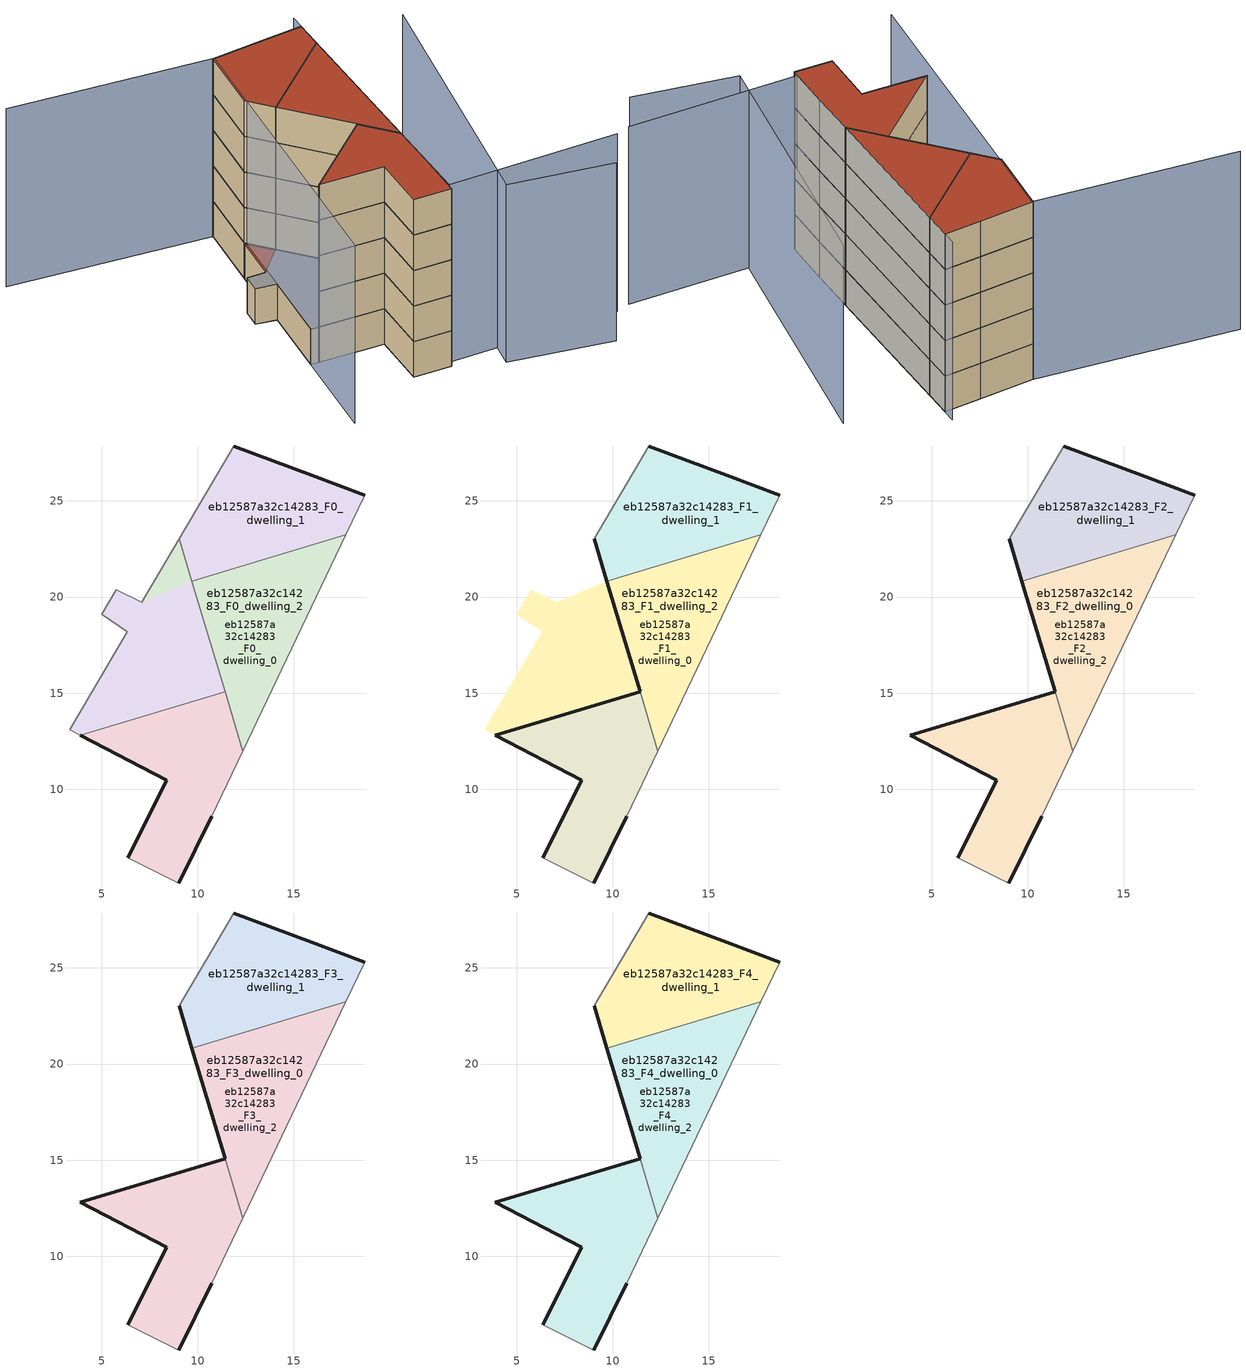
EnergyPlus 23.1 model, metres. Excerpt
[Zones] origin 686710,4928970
eb12587a32c14283_F0_dwelling_0
 floor ground (EU_floor_Construction): 9,5.12 10.74,8.61 12.35,11.99 11.43,15.07 3.89,12.8 8.38,10.46 6.36,6.43 z0; 12.35,11.99 17.71,23.23 9.7,20.82 z0; 9.7,20.82 9.04,23.03 7.08,19.72 z0
 wall adiabatic (EU_wall_Construction): 17.71,23.23 12.35,11.99 z0:3
 wall to eb12587a32c14283_F0_dwelling_1 (EU_wall_Construction): 9.7,20.82 17.71,23.23 z0:3
 wall to eb12587a32c14283_F0_dwelling_3 (EU_wall_Construction): 11.43,15.07 9.7,20.82 z0:3
 wall to eb12587a32c14283_F0_dwelling_2 (EU_wall_Construction): 12.35,11.99 11.43,15.07 z0:3
eb12587a32c14283_F0_dwelling_1
 floor ground (EU_floor_Construction): 17.71,23.23 18.69,25.29 15.94,26.33 11.88,27.86 9.03,23.03 9.7,20.82 z0; 11.43,15.07 9.03,23.03 7.08,19.72 5.75,20.38 5.01,19.11 6.34,18.21 3.34,13.08 3.89,12.8 z0
 wall outside (EU_wall_Construction): 11.88,27.86 15.94,26.33 18.69,25.29 z0:3
 wall adiabatic (EU_wall_Construction): 9.04,23.03 11.88,27.86 / 18.69,25.29 17.71,23.23 z0:3
 wall to eb12587a32c14283_F0_dwelling_3 (EU_wall_Construction): 9.7,20.82 9.03,23.03 z0:3
 ceiling adiabatic (EU_floor_Construction): 9.7,20.82 11.43,15.07 3.89,12.8 3.34,13.08 6.34,18.21 5.01,19.11 5.75,20.38 7.08,19.72 z3
 roof outside (EU_floor_Construction): 9.03,23.03 11.43,15.07 9.7,20.82 7.08,19.72 z3
eb12587a32c14283_F0_dwelling_2
 floor ground (EU_floor_Construction): 12.35,11.99 17.71,23.23 9.7,20.82 z0; 9,5.12 10.74,8.61 12.35,11.99 11.43,15.07 3.89,12.8 8.38,10.46 6.36,6.43 z0
 wall outside (EU_wall_Construction): 6.36,6.43 8.38,10.46 3.89,12.8 / 10.74,8.61 9,5.12 z0:3
 wall adiabatic (EU_wall_Construction): 9,5.12 6.36,6.43 / 12.35,11.99 10.74,8.61 z0:3
 wall to eb12587a32c14283_F0_dwelling_3 (EU_wall_Construction): 3.89,12.8 11.43,15.07 z0:3
eb12587a32c14283_F0_dwelling_3
 floor ground (EU_floor_Construction): 12.35,11.99 17.71,23.23 9.7,20.82 z0; 11.43,15.07 9.7,20.82 7.08,19.72 5.75,20.38 5.01,19.11 6.34,18.21 3.34,13.08 3.89,12.8 z0; 17.71,23.23 18.69,25.29 15.94,26.33 11.88,27.86 9.04,23.03 9.7,20.82 z0; 9.7,20.82 9.03,23.03 7.08,19.72 z0
 wall adiabatic (EU_wall_Construction): 3.89,12.8 3.34,13.08 6.34,18.21 5.01,19.11 5.75,20.38 7.08,19.72 9.04,23.03 z0:3
 ceiling adiabatic (EU_roof_Construction): 9.7,20.82 11.43,15.07 3.89,12.8 3.34,13.08 6.34,18.21 5.01,19.11 5.75,20.38 7.08,19.72 z3; 17.71,23.23 12.35,11.99 9.7,20.82 z3; 18.69,25.29 17.71,23.23 9.7,20.82 9.04,23.03 11.88,27.86 15.94,26.33 z3
 roof outside (EU_roof_Construction): 9.04,23.03 9.7,20.82 7.08,19.72 z3
eb12587a32c14283_F1_dwelling_0
 floor to eb12587a32c14283_F0_dwelling_0 (EU_floor_Construction): 12.35,11.99 17.71,23.23 9.7,20.82 z3; 11.43,15.07 9.7,20.82 7.08,19.72 5.75,20.38 5.01,19.11 6.34,18.21 3.34,13.08 3.89,12.8 z3
 floor adiabatic (EU_floor_Construction): 9,5.12 10.74,8.61 12.35,11.99 11.43,15.07 3.89,12.8 8.38,10.46 6.36,6.43 z3
 wall outside (EU_wall_Construction): 11.43,15.07 9.7,20.82 z3:6
 wall adiabatic (EU_wall_Construction): 17.71,23.23 12.35,11.99 z3:6
 wall to eb12587a32c14283_F1_dwelling_1 (EU_wall_Construction): 9.7,20.82 17.71,23.23 z3:6
 wall to eb12587a32c14283_F1_dwelling_2 (EU_wall_Construction): 12.35,11.99 11.43,15.07 z3:6
eb12587a32c14283_F1_dwelling_1
 floor to eb12587a32c14283_F0_dwelling_1 (EU_floor_Construction): 17.71,23.23 18.69,25.29 15.94,26.33 11.88,27.86 9.03,23.03 9.7,20.82 z3
 wall outside (EU_wall_Construction): 9.7,20.82 9.04,23.03 / 11.88,27.86 15.94,26.33 18.69,25.29 z3:6
 wall adiabatic (EU_wall_Construction): 9.04,23.03 11.88,27.86 / 18.69,25.29 17.71,23.23 z3:6
eb12587a32c14283_F1_dwelling_2
 floor to eb12587a32c14283_F0_dwelling_2 (EU_floor_Construction): 12.35,11.99 17.71,23.23 9.7,20.82 z3; 9,5.12 10.74,8.61 12.35,11.99 11.43,15.07 3.89,12.8 8.38,10.46 6.36,6.43 z3
 wall outside (EU_wall_Construction): 6.36,6.43 8.38,10.46 3.89,12.8 11.43,15.07 / 10.74,8.61 9,5.12 z3:6
 wall adiabatic (EU_wall_Construction): 9,5.12 6.36,6.43 / 12.35,11.99 10.74,8.61 z3:6
eb12587a32c14283_F2_dwelling_0
 floor adiabatic (EU_floor_Construction): 12.35,11.99 17.71,23.23 9.7,20.82 z6; 9,5.12 10.74,8.61 12.35,11.99 11.43,15.07 3.89,12.8 8.38,10.46 6.36,6.43 z6
 wall outside (EU_wall_Construction): 11.43,15.07 9.7,20.82 z6:9
 wall adiabatic (EU_wall_Construction): 17.71,23.23 12.35,11.99 z6:9
 wall to eb12587a32c14283_F2_dwelling_1 (EU_wall_Construction): 9.7,20.82 17.71,23.23 z6:9
 wall to eb12587a32c14283_F2_dwelling_2 (EU_wall_Construction): 12.35,11.99 11.43,15.07 z6:9
eb12587a32c14283_F2_dwelling_1
 floor to eb12587a32c14283_F1_dwelling_1 (EU_floor_Construction): 17.71,23.23 18.69,25.29 15.94,26.33 11.88,27.86 9.03,23.03 9.7,20.82 z6
 wall outside (EU_wall_Construction): 9.7,20.82 9.04,23.03 / 11.88,27.86 15.94,26.33 18.69,25.29 z6:9
 wall adiabatic (EU_wall_Construction): 9.04,23.03 11.88,27.86 / 18.69,25.29 17.71,23.23 z6:9
eb12587a32c14283_F2_dwelling_2
 floor to eb12587a32c14283_F1_dwelling_2 (EU_floor_Construction): 12.35,11.99 17.71,23.23 9.7,20.82 z6; 9,5.12 10.74,8.61 12.35,11.99 11.43,15.07 3.89,12.8 8.38,10.46 6.36,6.43 z6
 wall outside (EU_wall_Construction): 6.36,6.43 8.38,10.46 3.89,12.8 11.43,15.07 / 10.74,8.61 9,5.12 z6:9
 wall adiabatic (EU_wall_Construction): 9,5.12 6.36,6.43 / 12.35,11.99 10.74,8.61 z6:9
eb12587a32c14283_F3_dwelling_0
 floor adiabatic (EU_floor_Construction): 12.35,11.99 17.71,23.23 9.7,20.82 z9; 9,5.12 10.74,8.61 12.35,11.99 11.43,15.07 3.89,12.8 8.38,10.46 6.36,6.43 z9
 wall outside (EU_wall_Construction): 11.43,15.07 9.7,20.82 z9:12
 wall adiabatic (EU_wall_Construction): 17.71,23.23 12.35,11.99 z9:12
 wall to eb12587a32c14283_F3_dwelling_1 (EU_wall_Construction): 9.7,20.82 17.71,23.23 z9:12
 wall to eb12587a32c14283_F3_dwelling_2 (EU_wall_Construction): 12.35,11.99 11.43,15.07 z9:12
eb12587a32c14283_F3_dwelling_1
 floor to eb12587a32c14283_F2_dwelling_1 (EU_floor_Construction): 17.71,23.23 18.69,25.29 15.94,26.33 11.88,27.86 9.03,23.03 9.7,20.82 z9
 wall outside (EU_wall_Construction): 9.7,20.82 9.04,23.03 / 11.88,27.86 15.94,26.33 18.69,25.29 z9:12
 wall adiabatic (EU_wall_Construction): 9.04,23.03 11.88,27.86 / 18.69,25.29 17.71,23.23 z9:12
eb12587a32c14283_F3_dwelling_2
 floor to eb12587a32c14283_F2_dwelling_2 (EU_floor_Construction): 12.35,11.99 17.71,23.23 9.7,20.82 z9; 9,5.12 10.74,8.61 12.35,11.99 11.43,15.07 3.89,12.8 8.38,10.46 6.36,6.43 z9
 wall outside (EU_wall_Construction): 6.36,6.43 8.38,10.46 3.89,12.8 11.43,15.07 / 10.74,8.61 9,5.12 z9:12
 wall adiabatic (EU_wall_Construction): 9,5.12 6.36,6.43 / 12.35,11.99 10.74,8.61 z9:12
eb12587a32c14283_F4_dwelling_0
 floor adiabatic (EU_floor_Construction): 12.35,11.99 17.71,23.23 9.7,20.82 z12; 9,5.12 10.74,8.61 12.35,11.99 11.43,15.07 3.89,12.8 8.38,10.46 6.36,6.43 z12
 wall outside (EU_wall_Construction): 11.43,15.07 9.7,20.82 z12:15
 wall adiabatic (EU_wall_Construction): 17.71,23.23 12.35,11.99 z12:15
 wall to eb12587a32c14283_F4_dwelling_1 (EU_wall_Construction): 9.7,20.82 17.71,23.23 z12:15
 wall to eb12587a32c14283_F4_dwelling_2 (EU_wall_Construction): 12.35,11.99 11.43,15.07 z12:15
 roof outside (EU_roof_Construction): 11.43,15.07 12.35,11.99 10.74,8.61 9,5.12 6.36,6.43 8.38,10.46 3.89,12.8 z15; 17.71,23.23 12.35,11.99 9.7,20.82 z15
eb12587a32c14283_F4_dwelling_1
 floor to eb12587a32c14283_F3_dwelling_1 (EU_floor_Construction): 17.71,23.23 18.69,25.29 15.94,26.33 11.88,27.86 9.03,23.03 9.7,20.82 z12
 wall outside (EU_wall_Construction): 9.7,20.82 9.04,23.03 / 11.88,27.86 15.94,26.33 18.69,25.29 z12:15
 wall adiabatic (EU_wall_Construction): 9.04,23.03 11.88,27.86 / 18.69,25.29 17.71,23.23 z12:15
 roof outside (EU_roof_Construction): 18.69,25.29 17.71,23.23 9.7,20.82 9.04,23.03 11.88,27.86 15.94,26.33 z15
eb12587a32c14283_F4_dwelling_2
 floor to eb12587a32c14283_F3_dwelling_2 (EU_floor_Construction): 12.35,11.99 17.71,23.23 9.7,20.82 z12; 9,5.12 10.74,8.61 12.35,11.99 11.43,15.07 3.89,12.8 8.38,10.46 6.36,6.43 z12
 wall outside (EU_wall_Construction): 6.36,6.43 8.38,10.46 3.89,12.8 11.43,15.07 / 10.74,8.61 9,5.12 z12:15
 wall adiabatic (EU_wall_Construction): 9,5.12 6.36,6.43 / 12.35,11.99 10.74,8.61 z12:15
 roof outside (EU_roof_Construction): 11.43,15.07 12.35,11.99 10.74,8.61 9,5.12 6.36,6.43 8.38,10.46 3.89,12.8 z15; 17.71,23.23 12.35,11.99 9.7,20.82 z15
shading: 18.31,-2.19 11.65,2.36 / 11.65,2.36 24.01,20.44 / 21.2,-0.12 9.29,5.56 / 9.29,5.56 19.15,26.26 / -1.58,35.74 11.97,27.8 / 11.97,27.8 -0.57,6.4 z0:15
[Building]
EU S2 Campaign: North Axis=0; Terrain=City; Solar Distribution=FullExterior
[Site:Location]
Bologna: Latitude=44.5; Longitude=11.25; Time Zone=1; Elevation=37
[SizingPeriod:WeatherFileDays]
AnnualSizingPeriod: Begin Month=1; Begin Day of Month=1; End Month=12; End Day of Month=31; Day of Week for Start Day=Monday; Use Weather File Daylight Saving Period=No; Use Weather File Rain and Snow Indicators=No
[MATERIAL]
EU_InternalMass_Material: Roughness=MediumRough; Thickness=0.1; Conductivity=1; Density=1800; Specific Heat=900; Thermal Absorptance=0.9; Solar Absorptance=0.7; Visible Absorptance=0.7
[MATERIAL:NOMASS] Roughness=MediumRough; Thermal Absorptance=0.9; Solar Absorptance=0.7; Visible Absorptance=0.7
Name | Thermal Resistance
EU_wall_NoMass | 0.905828
EU_roof_NoMass | 0.37593
EU_floor_NoMass | 0.67114
[CONSTRUCTION]
EU_wall_Construction: EU_wall_NoMass
EU_roof_Construction: EU_roof_NoMass
EU_floor_Construction: EU_floor_NoMass
EU_InternalMass_Construction: EU_InternalMass_Material
[ZONE] Type=1; Multiplier=1; Ceiling Height=autocalculate; Floor Area=autocalculate; Part of Total Floor Area=Yes
Name | Volume
eb12587a32c14283_F0_dwelling_0 | 241.279
eb12587a32c14283_F1_dwelling_0 | 337.523
eb12587a32c14283_F2_dwelling_0; eb12587a32c14283_F3_dwelling_0; eb12587a32c14283_F4_dwelling_0; eb12587a32c14283_F0_dwelling_2; eb12587a32c14283_F1_dwelling_2; eb12587a32c14283_F2_dwelling_2; eb12587a32c14283_F3_dwelling_2; eb12587a32c14283_F4_dwelling_2 | 231.535
eb12587a32c14283_F0_dwelling_1 | 231.527
eb12587a32c14283_F1_dwelling_1; eb12587a32c14283_F2_dwelling_1; eb12587a32c14283_F3_dwelling_1; eb12587a32c14283_F4_dwelling_1 | 115.77
eb12587a32c14283_F0_dwelling_3 | 347.281
[INTERNALMASS] Construction=EU_InternalMass_Construction
Name | Zone or ZoneList | Surface Area
eb12587a32c14283_F0_dwelling_0_EU_InternalMass | eb12587a32c14283_F0_dwelling_0 | 38.5908
eb12587a32c14283_F0_dwelling_1_EU_InternalMass | eb12587a32c14283_F0_dwelling_1 | 38.5902
eb12587a32c14283_F0_dwelling_2_EU_InternalMass | eb12587a32c14283_F0_dwelling_2 | 38.5878
eb12587a32c14283_F0_dwelling_3_EU_InternalMass | eb12587a32c14283_F0_dwelling_3 | 38.5856
eb12587a32c14283_F1_dwelling_0_EU_InternalMass | eb12587a32c14283_F1_dwelling_0 | 51.4502
eb12587a32c14283_F1_dwelling_1_EU_InternalMass | eb12587a32c14283_F1_dwelling_1 | 51.4503
eb12587a32c14283_F1_dwelling_2_EU_InternalMass | eb12587a32c14283_F1_dwelling_2 | 51.4526
eb12587a32c14283_F2_dwelling_0_EU_InternalMass | eb12587a32c14283_F2_dwelling_0 | 51.4502
eb12587a32c14283_F2_dwelling_1_EU_InternalMass | eb12587a32c14283_F2_dwelling_1 | 51.4503
eb12587a32c14283_F2_dwelling_2_EU_InternalMass | eb12587a32c14283_F2_dwelling_2 | 51.4526
eb12587a32c14283_F3_dwelling_0_EU_InternalMass | eb12587a32c14283_F3_dwelling_0 | 51.4502
eb12587a32c14283_F3_dwelling_1_EU_InternalMass | eb12587a32c14283_F3_dwelling_1 | 51.4503
eb12587a32c14283_F3_dwelling_2_EU_InternalMass | eb12587a32c14283_F3_dwelling_2 | 51.4526
eb12587a32c14283_F4_dwelling_0_EU_InternalMass | eb12587a32c14283_F4_dwelling_0 | 51.4502
eb12587a32c14283_F4_dwelling_1_EU_InternalMass | eb12587a32c14283_F4_dwelling_1 | 51.4503
eb12587a32c14283_F4_dwelling_2_EU_InternalMass | eb12587a32c14283_F4_dwelling_2 | 51.4526
[OTHEREQUIPMENT] Fuel Type=Electricity; Design Level Calculation Method=Watts/Area; Power per Zone Floor Area=1; Fraction Latent=0; Fraction Radiant=0; Fraction Lost=0; Carbon Dioxide Generation Rate=0; EndUse Subcategory=EU_Step8_InternalGains
Name | Zone or ZoneList or Space or SpaceList | Schedule
EU_Step8_InternalGain_eb12587a32c14283_F0_dwelling_0_f000 | eb12587a32c14283_F0_dwelling_0 | EU_Step8_GainSchedule_eb12587a32c14283_F0_dwelling_0_f000
EU_Step8_InternalGain_eb12587a32c14283_F0_dwelling_1_f000 | eb12587a32c14283_F0_dwelling_1 | EU_Step8_GainSchedule_eb12587a32c14283_F0_dwelling_1_f000
EU_Step8_InternalGain_eb12587a32c14283_F0_dwelling_2_f000 | eb12587a32c14283_F0_dwelling_2 | EU_Step8_GainSchedule_eb12587a32c14283_F0_dwelling_2_f000
EU_Step8_InternalGain_eb12587a32c14283_F0_dwelling_3_f000 | eb12587a32c14283_F0_dwelling_3 | EU_Step8_GainSchedule_eb12587a32c14283_F0_dwelling_3_f000
EU_Step8_InternalGain_eb12587a32c14283_F1_dwelling_0_f000 | eb12587a32c14283_F1_dwelling_0 | EU_Step8_GainSchedule_eb12587a32c14283_F1_dwelling_0_f000
EU_Step8_InternalGain_eb12587a32c14283_F1_dwelling_1_f000 | eb12587a32c14283_F1_dwelling_1 | EU_Step8_GainSchedule_eb12587a32c14283_F1_dwelling_1_f000
EU_Step8_InternalGain_eb12587a32c14283_F1_dwelling_2_f000 | eb12587a32c14283_F1_dwelling_2 | EU_Step8_GainSchedule_eb12587a32c14283_F1_dwelling_2_f000
EU_Step8_InternalGain_eb12587a32c14283_F2_dwelling_0_f000 | eb12587a32c14283_F2_dwelling_0 | EU_Step8_GainSchedule_eb12587a32c14283_F2_dwelling_0_f000
EU_Step8_InternalGain_eb12587a32c14283_F2_dwelling_1_f000 | eb12587a32c14283_F2_dwelling_1 | EU_Step8_GainSchedule_eb12587a32c14283_F2_dwelling_1_f000
EU_Step8_InternalGain_eb12587a32c14283_F2_dwelling_2_f000 | eb12587a32c14283_F2_dwelling_2 | EU_Step8_GainSchedule_eb12587a32c14283_F2_dwelling_2_f000
EU_Step8_InternalGain_eb12587a32c14283_F3_dwelling_0_f000 | eb12587a32c14283_F3_dwelling_0 | EU_Step8_GainSchedule_eb12587a32c14283_F3_dwelling_0_f000
EU_Step8_InternalGain_eb12587a32c14283_F3_dwelling_1_f000 | eb12587a32c14283_F3_dwelling_1 | EU_Step8_GainSchedule_eb12587a32c14283_F3_dwelling_1_f000
EU_Step8_InternalGain_eb12587a32c14283_F3_dwelling_2_f000 | eb12587a32c14283_F3_dwelling_2 | EU_Step8_GainSchedule_eb12587a32c14283_F3_dwelling_2_f000
EU_Step8_InternalGain_eb12587a32c14283_F4_dwelling_0_f000 | eb12587a32c14283_F4_dwelling_0 | EU_Step8_GainSchedule_eb12587a32c14283_F4_dwelling_0_f000
EU_Step8_InternalGain_eb12587a32c14283_F4_dwelling_1_f000 | eb12587a32c14283_F4_dwelling_1 | EU_Step8_GainSchedule_eb12587a32c14283_F4_dwelling_1_f000
EU_Step8_InternalGain_eb12587a32c14283_F4_dwelling_2_f000 | eb12587a32c14283_F4_dwelling_2 | EU_Step8_GainSchedule_eb12587a32c14283_F4_dwelling_2_f000
[ZONEVENTILATION:DESIGNFLOWRATE] Schedule=EU_AlwaysOn; Design Flow Rate Calculation Method=AirChanges/Hour; Air Changes per Hour=0.73129; Ventilation Type=Natural; Fan Pressure Rise=0; Fan Total Efficiency=1; Constant Term Coefficient=1; Temperature Term Coefficient=0; Velocity Term Coefficient=0; Velocity Squared Term Coefficient=0; Minimum Indoor Temperature=-100; Maximum Indoor Temperature=100; Delta Temperature=-100; Minimum Outdoor Temperature=-100; Maximum Outdoor Temperature=100; Maximum Wind Speed=40
Name | Zone or ZoneList or Space or SpaceList
EU_ConstantAir_eb12587a32c14283_F0_dwelling_0 | eb12587a32c14283_F0_dwelling_0
EU_ConstantAir_eb12587a32c14283_F0_dwelling_1 | eb12587a32c14283_F0_dwelling_1
EU_ConstantAir_eb12587a32c14283_F0_dwelling_2 | eb12587a32c14283_F0_dwelling_2
EU_ConstantAir_eb12587a32c14283_F0_dwelling_3 | eb12587a32c14283_F0_dwelling_3
EU_ConstantAir_eb12587a32c14283_F1_dwelling_0 | eb12587a32c14283_F1_dwelling_0
EU_ConstantAir_eb12587a32c14283_F1_dwelling_1 | eb12587a32c14283_F1_dwelling_1
EU_ConstantAir_eb12587a32c14283_F1_dwelling_2 | eb12587a32c14283_F1_dwelling_2
EU_ConstantAir_eb12587a32c14283_F2_dwelling_0 | eb12587a32c14283_F2_dwelling_0
EU_ConstantAir_eb12587a32c14283_F2_dwelling_1 | eb12587a32c14283_F2_dwelling_1
EU_ConstantAir_eb12587a32c14283_F2_dwelling_2 | eb12587a32c14283_F2_dwelling_2
EU_ConstantAir_eb12587a32c14283_F3_dwelling_0 | eb12587a32c14283_F3_dwelling_0
EU_ConstantAir_eb12587a32c14283_F3_dwelling_1 | eb12587a32c14283_F3_dwelling_1
EU_ConstantAir_eb12587a32c14283_F3_dwelling_2 | eb12587a32c14283_F3_dwelling_2
EU_ConstantAir_eb12587a32c14283_F4_dwelling_0 | eb12587a32c14283_F4_dwelling_0
EU_ConstantAir_eb12587a32c14283_F4_dwelling_1 | eb12587a32c14283_F4_dwelling_1
EU_ConstantAir_eb12587a32c14283_F4_dwelling_2 | eb12587a32c14283_F4_dwelling_2
[HVACTEMPLATE:THERMOSTAT] Constant Heating Setpoint=20; Constant Cooling Setpoint=50
EU_HeatOnly_eb12587a32c14283_F0_dwelling_0; EU_HeatOnly_eb12587a32c14283_F0_dwelling_1; EU_HeatOnly_eb12587a32c14283_F0_dwelling_2; EU_HeatOnly_eb12587a32c14283_F0_dwelling_3; EU_HeatOnly_eb12587a32c14283_F1_dwelling_0; EU_HeatOnly_eb12587a32c14283_F1_dwelling_1; EU_HeatOnly_eb12587a32c14283_F1_dwelling_2; EU_HeatOnly_eb12587a32c14283_F2_dwelling_0; EU_HeatOnly_eb12587a32c14283_F2_dwelling_1; EU_HeatOnly_eb12587a32c14283_F2_dwelling_2; EU_HeatOnly_eb12587a32c14283_F3_dwelling_0; EU_HeatOnly_eb12587a32c14283_F3_dwelling_1; EU_HeatOnly_eb12587a32c14283_F3_dwelling_2; EU_HeatOnly_eb12587a32c14283_F4_dwelling_0; EU_HeatOnly_eb12587a32c14283_F4_dwelling_1; EU_HeatOnly_eb12587a32c14283_F4_dwelling_2
[HVACTEMPLATE:ZONE:IDEALLOADSAIRSYSTEM] System Availability Schedule=EU_AlwaysOn; Maximum Heating Supply Air Temperature=50; Minimum Cooling Supply Air Temperature=13; Maximum Heating Supply Air Humidity Ratio=0.0156; Minimum Cooling Supply Air Humidity Ratio=0.0077; Heating Limit=NoLimit; Cooling Limit=NoLimit; Heating Availability Schedule=EU_AlwaysOn; Cooling Availability Schedule=EU_CoolingOff; Dehumidification Control Type=ConstantSensibleHeatRatio; Cooling Sensible Heat Ratio=0.7; Dehumidification Setpoint=60; Humidification Control Type=None; Humidification Setpoint=30; Outdoor Air Method=None; Outdoor Air Flow Rate per Person=0.00944; Outdoor Air Flow Rate per Zone Floor Area=0; Outdoor Air Flow Rate per Zone=0; Demand Controlled Ventilation Type=None; Outdoor Air Economizer Type=NoEconomizer; Heat Recovery Type=None; Sensible Heat Recovery Effectiveness=0.7; Latent Heat Recovery Effectiveness=0.65
Name | Template Thermostat
eb12587a32c14283_F0_dwelling_0 | EU_HeatOnly_eb12587a32c14283_F0_dwelling_0
eb12587a32c14283_F0_dwelling_1 | EU_HeatOnly_eb12587a32c14283_F0_dwelling_1
eb12587a32c14283_F0_dwelling_2 | EU_HeatOnly_eb12587a32c14283_F0_dwelling_2
eb12587a32c14283_F0_dwelling_3 | EU_HeatOnly_eb12587a32c14283_F0_dwelling_3
eb12587a32c14283_F1_dwelling_0 | EU_HeatOnly_eb12587a32c14283_F1_dwelling_0
eb12587a32c14283_F1_dwelling_1 | EU_HeatOnly_eb12587a32c14283_F1_dwelling_1
eb12587a32c14283_F1_dwelling_2 | EU_HeatOnly_eb12587a32c14283_F1_dwelling_2
eb12587a32c14283_F2_dwelling_0 | EU_HeatOnly_eb12587a32c14283_F2_dwelling_0
eb12587a32c14283_F2_dwelling_1 | EU_HeatOnly_eb12587a32c14283_F2_dwelling_1
eb12587a32c14283_F2_dwelling_2 | EU_HeatOnly_eb12587a32c14283_F2_dwelling_2
eb12587a32c14283_F3_dwelling_0 | EU_HeatOnly_eb12587a32c14283_F3_dwelling_0
eb12587a32c14283_F3_dwelling_1 | EU_HeatOnly_eb12587a32c14283_F3_dwelling_1
eb12587a32c14283_F3_dwelling_2 | EU_HeatOnly_eb12587a32c14283_F3_dwelling_2
eb12587a32c14283_F4_dwelling_0 | EU_HeatOnly_eb12587a32c14283_F4_dwelling_0
eb12587a32c14283_F4_dwelling_1 | EU_HeatOnly_eb12587a32c14283_F4_dwelling_1
eb12587a32c14283_F4_dwelling_2 | EU_HeatOnly_eb12587a32c14283_F4_dwelling_2
[SIZING:ZONE] Zone Cooling Design Supply Air Temperature Input Method=SupplyAirTemperature; Zone Cooling Design Supply Air Temperature=13; Zone Heating Design Supply Air Temperature Input Method=SupplyAirTemperature; Zone Heating Design Supply Air Temperature=50; Zone Cooling Design Supply Air Humidity Ratio=0.008; Zone Heating Design Supply Air Humidity Ratio=0.008; Cooling Design Air Flow Method=DesignDay; Cooling Design Air Flow Rate=0; Cooling Minimum Air Flow per Zone Floor Area=0.000762; Cooling Minimum Air Flow=0; Cooling Minimum Air Flow Fraction=0.2; Heating Design Air Flow Method=DesignDay; Heating Design Air Flow Rate=0; Heating Maximum Air Flow per Zone Floor Area=0.002032; Heating Maximum Air Flow=0.141576; Heating Maximum Air Flow Fraction=0.3; Account for Dedicated Outdoor Air System=No; Dedicated Outdoor Air System Control Strategy=NeutralSupplyAir; Dedicated Outdoor Air Low Setpoint Temperature for Design=autosize; Dedicated Outdoor Air High Setpoint Temperature for Design=autosize; Zone Load Sizing Method=Sensible Load Only No Latent Load; Zone Latent Cooling Design Supply Air Humidity Ratio Input Method=HumidityRatioDifference; Zone Cooling Design Supply Air Humidity Ratio Difference=0.005; Zone Latent Heating Design Supply Air Humidity Ratio Input Method=HumidityRatioDifference; Zone Humidification Design Supply Air Humidity Ratio Difference=0.005
eb12587a32c14283_F0_dwelling_0; eb12587a32c14283_F0_dwelling_1; eb12587a32c14283_F0_dwelling_2; eb12587a32c14283_F0_dwelling_3; eb12587a32c14283_F1_dwelling_0; eb12587a32c14283_F1_dwelling_1; eb12587a32c14283_F1_dwelling_2; eb12587a32c14283_F2_dwelling_0; eb12587a32c14283_F2_dwelling_1; eb12587a32c14283_F2_dwelling_2; eb12587a32c14283_F3_dwelling_0; eb12587a32c14283_F3_dwelling_1; eb12587a32c14283_F3_dwelling_2; eb12587a32c14283_F4_dwelling_0; eb12587a32c14283_F4_dwelling_1; eb12587a32c14283_F4_dwelling_2
[SCHEDULE:CONSTANT]
Name | Hourly Value
EU_AlwaysOn | 1
EU_CoolingOff | 0
[SCHEDULE:FILE] Column Number=1; Rows to Skip at Top=0; Number of Hours of Data=8760; Column Separator=Comma; Interpolate to Timestep=No; Minutes per Item=60; Adjust Schedule for Daylight Savings=Yes
Name | File
EU_Step8_GainSchedule_eb12587a32c14283_F0_dwelling_0_f000 | ../../schedules/eb12587a32c14283/eb12587a32c14283_F0_dwelling_0_f000_gain.csv
EU_Step8_GainSchedule_eb12587a32c14283_F0_dwelling_1_f000 | ../../schedules/eb12587a32c14283/eb12587a32c14283_F0_dwelling_1_f000_gain.csv
EU_Step8_GainSchedule_eb12587a32c14283_F0_dwelling_2_f000 | ../../schedules/eb12587a32c14283/eb12587a32c14283_F0_dwelling_2_f000_gain.csv
EU_Step8_GainSchedule_eb12587a32c14283_F0_dwelling_3_f000 | ../../schedules/eb12587a32c14283/eb12587a32c14283_F0_dwelling_3_f000_gain.csv
EU_Step8_GainSchedule_eb12587a32c14283_F1_dwelling_0_f000 | ../../schedules/eb12587a32c14283/eb12587a32c14283_F1_dwelling_0_f000_gain.csv
EU_Step8_GainSchedule_eb12587a32c14283_F1_dwelling_1_f000 | ../../schedules/eb12587a32c14283/eb12587a32c14283_F1_dwelling_1_f000_gain.csv
EU_Step8_GainSchedule_eb12587a32c14283_F1_dwelling_2_f000 | ../../schedules/eb12587a32c14283/eb12587a32c14283_F1_dwelling_2_f000_gain.csv
EU_Step8_GainSchedule_eb12587a32c14283_F2_dwelling_0_f000 | ../../schedules/eb12587a32c14283/eb12587a32c14283_F2_dwelling_0_f000_gain.csv
EU_Step8_GainSchedule_eb12587a32c14283_F2_dwelling_1_f000 | ../../schedules/eb12587a32c14283/eb12587a32c14283_F2_dwelling_1_f000_gain.csv
EU_Step8_GainSchedule_eb12587a32c14283_F2_dwelling_2_f000 | ../../schedules/eb12587a32c14283/eb12587a32c14283_F2_dwelling_2_f000_gain.csv
EU_Step8_GainSchedule_eb12587a32c14283_F3_dwelling_0_f000 | ../../schedules/eb12587a32c14283/eb12587a32c14283_F3_dwelling_0_f000_gain.csv
EU_Step8_GainSchedule_eb12587a32c14283_F3_dwelling_1_f000 | ../../schedules/eb12587a32c14283/eb12587a32c14283_F3_dwelling_1_f000_gain.csv
EU_Step8_GainSchedule_eb12587a32c14283_F3_dwelling_2_f000 | ../../schedules/eb12587a32c14283/eb12587a32c14283_F3_dwelling_2_f000_gain.csv
EU_Step8_GainSchedule_eb12587a32c14283_F4_dwelling_0_f000 | ../../schedules/eb12587a32c14283/eb12587a32c14283_F4_dwelling_0_f000_gain.csv
EU_Step8_GainSchedule_eb12587a32c14283_F4_dwelling_1_f000 | ../../schedules/eb12587a32c14283/eb12587a32c14283_F4_dwelling_1_f000_gain.csv
EU_Step8_GainSchedule_eb12587a32c14283_F4_dwelling_2_f000 | ../../schedules/eb12587a32c14283/eb12587a32c14283_F4_dwelling_2_f000_gain.csv
